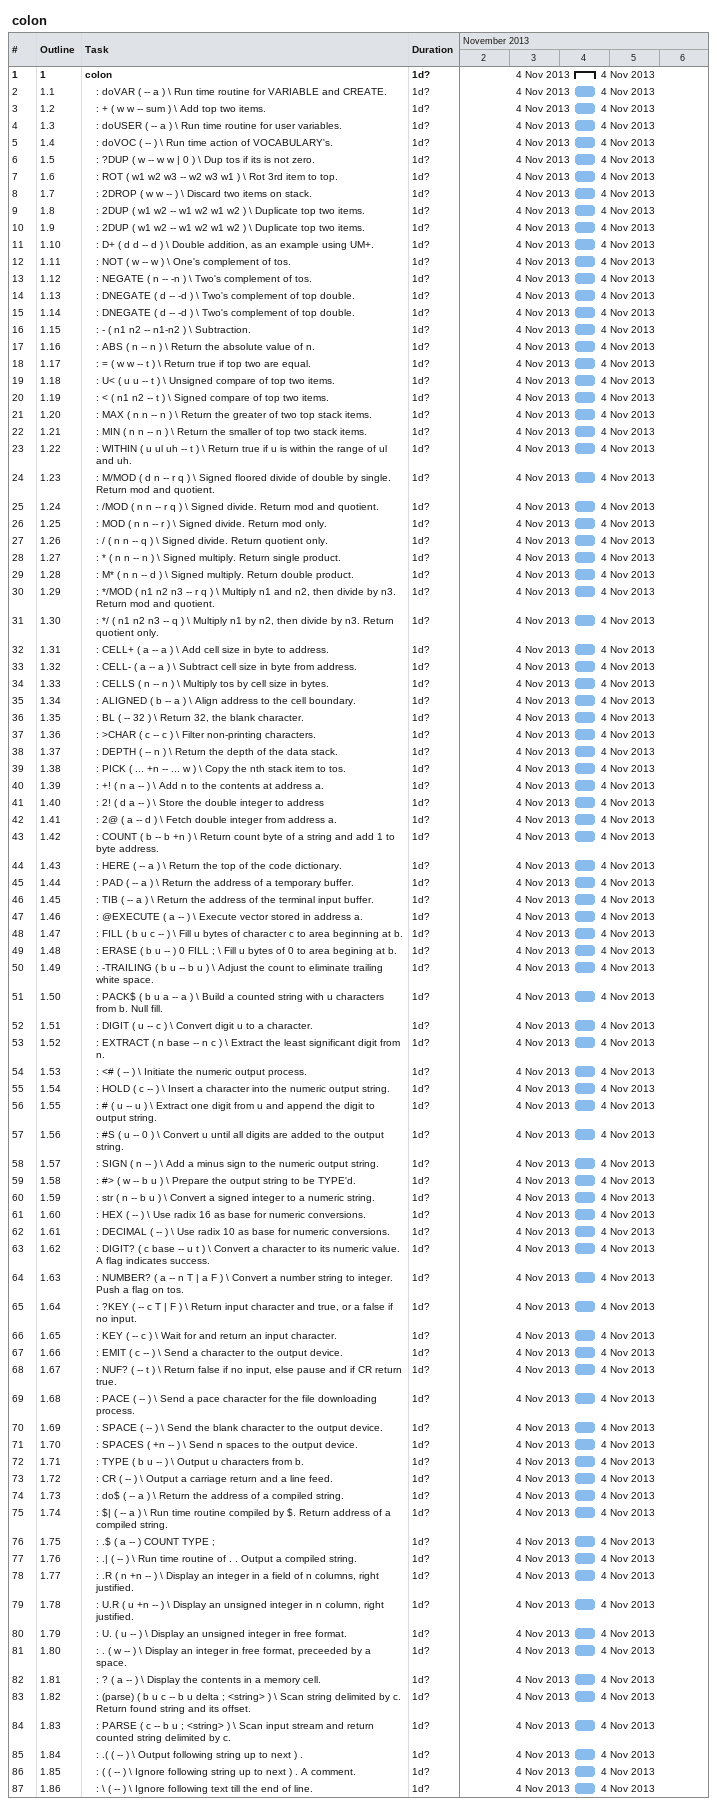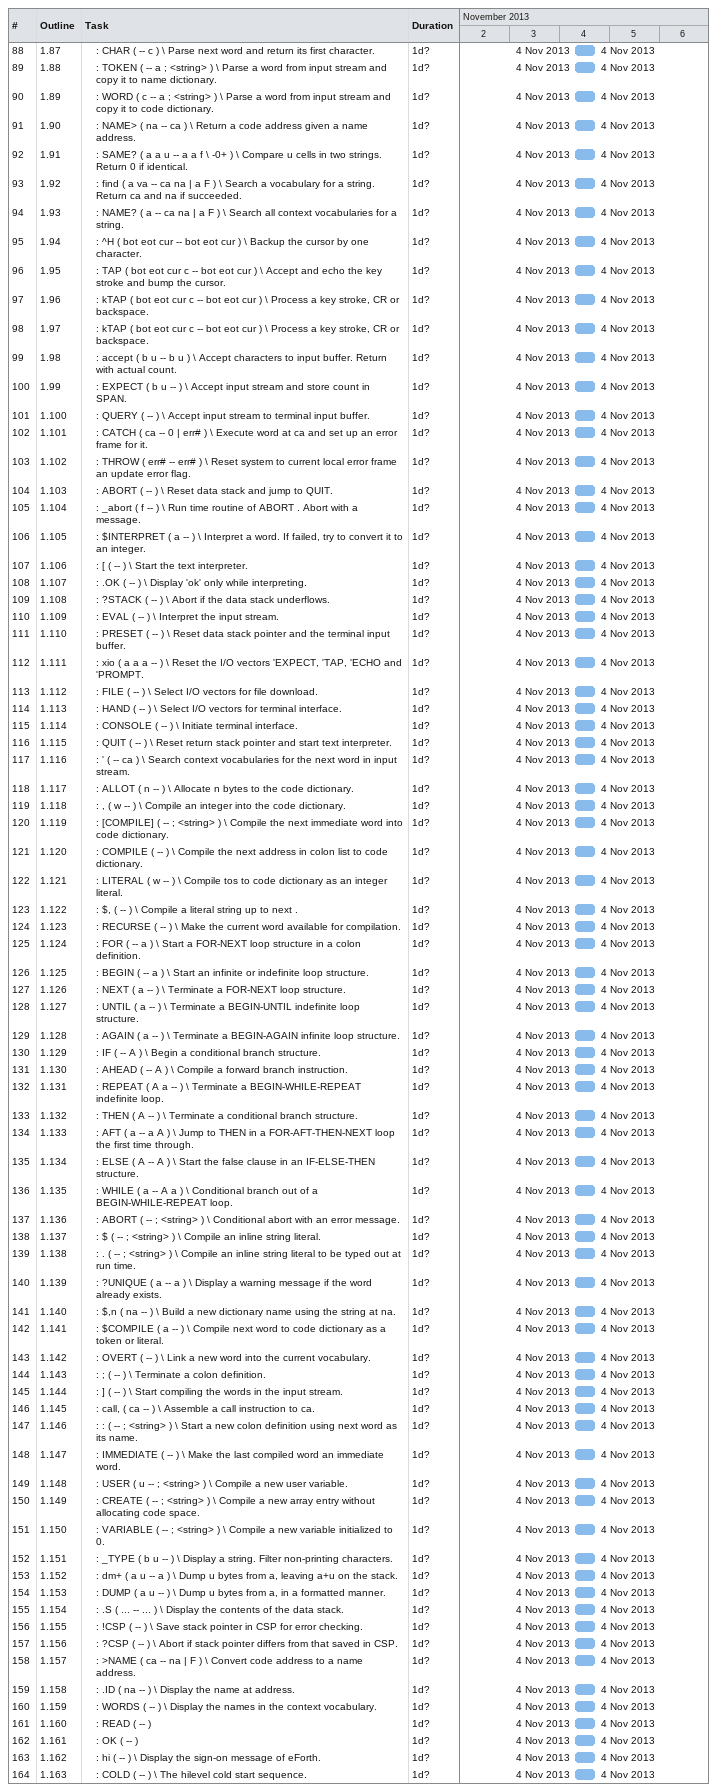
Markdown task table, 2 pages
colon

| ID | WBS | Task | Duration | Start | Finish |
|---|---|---|---|---|---|
| 1 | 1 | **colon** | 1d? | 2013-11-04 | 2013-11-04 |
| 2 | 1.1 | : doVAR ( -- a ) \ Run time routine for VARIABLE and CREATE. | 1d? | 2013-11-04 | 2013-11-04 |
| 3 | 1.2 | : + ( w w -- sum ) \ Add top two items. | 1d? | 2013-11-04 | 2013-11-04 |
| 4 | 1.3 | : doUSER ( -- a ) \ Run time routine for user variables. | 1d? | 2013-11-04 | 2013-11-04 |
| 5 | 1.4 | : doVOC ( -- ) \ Run time action of VOCABULARY's. | 1d? | 2013-11-04 | 2013-11-04 |
| 6 | 1.5 | : ?DUP ( w -- w w \| 0 ) \ Dup tos if its is not zero. | 1d? | 2013-11-04 | 2013-11-04 |
| 7 | 1.6 | : ROT ( w1 w2 w3 -- w2 w3 w1 ) \ Rot 3rd item to top. | 1d? | 2013-11-04 | 2013-11-04 |
| 8 | 1.7 | : 2DROP ( w w -- ) \ Discard two items on stack. | 1d? | 2013-11-04 | 2013-11-04 |
| 9 | 1.8 | : 2DUP ( w1 w2 -- w1 w2 w1 w2 ) \ Duplicate top two items. | 1d? | 2013-11-04 | 2013-11-04 |
| 10 | 1.9 | : 2DUP ( w1 w2 -- w1 w2 w1 w2 ) \ Duplicate top two items. | 1d? | 2013-11-04 | 2013-11-04 |
| 11 | 1.10 | : D+ ( d d -- d ) \ Double addition, as an example using UM+. | 1d? | 2013-11-04 | 2013-11-04 |
| 12 | 1.11 | : NOT ( w -- w ) \ One's complement of tos. | 1d? | 2013-11-04 | 2013-11-04 |
| 13 | 1.12 | : NEGATE ( n -- -n ) \ Two's complement of tos. | 1d? | 2013-11-04 | 2013-11-04 |
| 14 | 1.13 | : DNEGATE ( d -- -d ) \ Two's complement of top double. | 1d? | 2013-11-04 | 2013-11-04 |
| 15 | 1.14 | : DNEGATE ( d -- -d ) \ Two's complement of top double. | 1d? | 2013-11-04 | 2013-11-04 |
| 16 | 1.15 | : - ( n1 n2 -- n1-n2 ) \ Subtraction. | 1d? | 2013-11-04 | 2013-11-04 |
| 17 | 1.16 | : ABS ( n -- n ) \ Return the absolute value of n. | 1d? | 2013-11-04 | 2013-11-04 |
| 18 | 1.17 | : = ( w w -- t ) \ Return true if top two are equal. | 1d? | 2013-11-04 | 2013-11-04 |
| 19 | 1.18 | : U< ( u u -- t ) \ Unsigned compare of top two items. | 1d? | 2013-11-04 | 2013-11-04 |
| 20 | 1.19 | : < ( n1 n2 -- t ) \ Signed compare of top two items. | 1d? | 2013-11-04 | 2013-11-04 |
| 21 | 1.20 | : MAX ( n n -- n ) \ Return the greater of two top stack items. | 1d? | 2013-11-04 | 2013-11-04 |
| 22 | 1.21 | : MIN ( n n -- n ) \ Return the smaller of top two stack items. | 1d? | 2013-11-04 | 2013-11-04 |
| 23 | 1.22 | : WITHIN ( u ul uh -- t ) \ Return true if u is within the range of ul and uh. | 1d? | 2013-11-04 | 2013-11-04 |
| 24 | 1.23 | : M/MOD ( d n -- r q ) \ Signed floored divide of double by single. Return mod and quotient. | 1d? | 2013-11-04 | 2013-11-04 |
| 25 | 1.24 | : /MOD ( n n -- r q ) \ Signed divide. Return mod and quotient. | 1d? | 2013-11-04 | 2013-11-04 |
| 26 | 1.25 | : MOD ( n n -- r ) \ Signed divide. Return mod only. | 1d? | 2013-11-04 | 2013-11-04 |
| 27 | 1.26 | : / ( n n -- q ) \ Signed divide. Return quotient only. | 1d? | 2013-11-04 | 2013-11-04 |
| 28 | 1.27 | : * ( n n -- n ) \ Signed multiply. Return single product. | 1d? | 2013-11-04 | 2013-11-04 |
| 29 | 1.28 | : M* ( n n -- d ) \ Signed multiply. Return double product. | 1d? | 2013-11-04 | 2013-11-04 |
| 30 | 1.29 | : */MOD ( n1 n2 n3 -- r q ) \ Multiply n1 and n2, then divide by n3. Return mod and quotient. | 1d? | 2013-11-04 | 2013-11-04 |
| 31 | 1.30 | : */ ( n1 n2 n3 -- q ) \ Multiply n1 by n2, then divide by n3. Return quotient only. | 1d? | 2013-11-04 | 2013-11-04 |
| 32 | 1.31 | : CELL+ ( a -- a ) \ Add cell size in byte to address. | 1d? | 2013-11-04 | 2013-11-04 |
| 33 | 1.32 | : CELL- ( a -- a ) \ Subtract cell size in byte from address. | 1d? | 2013-11-04 | 2013-11-04 |
| 34 | 1.33 | : CELLS ( n -- n ) \ Multiply tos by cell size in bytes. | 1d? | 2013-11-04 | 2013-11-04 |
| 35 | 1.34 | : ALIGNED ( b -- a ) \ Align address to the cell boundary. | 1d? | 2013-11-04 | 2013-11-04 |
| 36 | 1.35 | : BL ( -- 32 ) \ Return 32, the blank character. | 1d? | 2013-11-04 | 2013-11-04 |
| 37 | 1.36 | : >CHAR ( c -- c ) \ Filter non-printing characters. | 1d? | 2013-11-04 | 2013-11-04 |
| 38 | 1.37 | : DEPTH ( -- n ) \ Return the depth of the data stack. | 1d? | 2013-11-04 | 2013-11-04 |
| 39 | 1.38 | : PICK ( ... +n -- ... w ) \ Copy the nth stack item to tos. | 1d? | 2013-11-04 | 2013-11-04 |
| 40 | 1.39 | : +! ( n a -- ) \ Add n to the contents at address a. | 1d? | 2013-11-04 | 2013-11-04 |
| 41 | 1.40 | : 2! ( d a -- ) \ Store the double integer to address | 1d? | 2013-11-04 | 2013-11-04 |
| 42 | 1.41 | : 2@ ( a -- d ) \ Fetch double integer from address a. | 1d? | 2013-11-04 | 2013-11-04 |
| 43 | 1.42 | : COUNT ( b -- b +n ) \ Return count byte of a string and add 1 to byte address. | 1d? | 2013-11-04 | 2013-11-04 |
| 44 | 1.43 | : HERE ( -- a ) \ Return the top of the code dictionary. | 1d? | 2013-11-04 | 2013-11-04 |
| 45 | 1.44 | : PAD ( -- a ) \ Return the address of a temporary buffer. | 1d? | 2013-11-04 | 2013-11-04 |
| 46 | 1.45 | : TIB ( -- a ) \ Return the address of the terminal input buffer. | 1d? | 2013-11-04 | 2013-11-04 |
| 47 | 1.46 | : @EXECUTE ( a -- ) \ Execute vector stored in address a. | 1d? | 2013-11-04 | 2013-11-04 |
| 48 | 1.47 | : FILL ( b u c -- ) \ Fill u bytes of character c to area beginning at b. | 1d? | 2013-11-04 | 2013-11-04 |
| 49 | 1.48 | : ERASE ( b u -- ) 0 FILL ; \ Fill u bytes of 0 to area begining at b. | 1d? | 2013-11-04 | 2013-11-04 |
| 50 | 1.49 | : -TRAILING ( b u -- b u ) \ Adjust the count to eliminate trailing white space. | 1d? | 2013-11-04 | 2013-11-04 |
| 51 | 1.50 | : PACK$ ( b u a -- a ) \ Build a counted string with u characters from b. Null fill. | 1d? | 2013-11-04 | 2013-11-04 |
| 52 | 1.51 | : DIGIT ( u -- c ) \ Convert digit u to a character. | 1d? | 2013-11-04 | 2013-11-04 |
| 53 | 1.52 | : EXTRACT ( n base -- n c ) \ Extract the least significant digit from n. | 1d? | 2013-11-04 | 2013-11-04 |
| 54 | 1.53 | : <# ( -- ) \ Initiate the numeric output process. | 1d? | 2013-11-04 | 2013-11-04 |
| 55 | 1.54 | : HOLD ( c -- ) \ Insert a character into the numeric output string. | 1d? | 2013-11-04 | 2013-11-04 |
| 56 | 1.55 | : # ( u -- u ) \ Extract one digit from u and append the digit to output string. | 1d? | 2013-11-04 | 2013-11-04 |
| 57 | 1.56 | : #S ( u -- 0 ) \ Convert u until all digits are added to the output string. | 1d? | 2013-11-04 | 2013-11-04 |
| 58 | 1.57 | : SIGN ( n -- ) \ Add a minus sign to the numeric output string. | 1d? | 2013-11-04 | 2013-11-04 |
| 59 | 1.58 | : #> ( w -- b u ) \ Prepare the output string to be TYPE'd. | 1d? | 2013-11-04 | 2013-11-04 |
| 60 | 1.59 | : str ( n -- b u ) \ Convert a signed integer to a numeric string. | 1d? | 2013-11-04 | 2013-11-04 |
| 61 | 1.60 | : HEX ( -- ) \ Use radix 16 as base for numeric conversions. | 1d? | 2013-11-04 | 2013-11-04 |
| 62 | 1.61 | : DECIMAL ( -- ) \ Use radix 10 as base for numeric conversions. | 1d? | 2013-11-04 | 2013-11-04 |
| 63 | 1.62 | : DIGIT? ( c base -- u t ) \ Convert a character to its numeric value. A flag indicates success. | 1d? | 2013-11-04 | 2013-11-04 |
| 64 | 1.63 | : NUMBER? ( a -- n T \| a F ) \ Convert a number string to integer. Push a flag on tos. | 1d? | 2013-11-04 | 2013-11-04 |
| 65 | 1.64 | : ?KEY ( -- c T \| F ) \ Return input character and true, or a false if no input. | 1d? | 2013-11-04 | 2013-11-04 |
| 66 | 1.65 | : KEY ( -- c ) \ Wait for and return an input character. | 1d? | 2013-11-04 | 2013-11-04 |
| 67 | 1.66 | : EMIT ( c -- ) \ Send a character to the output device. | 1d? | 2013-11-04 | 2013-11-04 |
| 68 | 1.67 | : NUF? ( -- t ) \ Return false if no input, else pause and if CR return true. | 1d? | 2013-11-04 | 2013-11-04 |
| 69 | 1.68 | : PACE ( -- ) \ Send a pace character for the file downloading process. | 1d? | 2013-11-04 | 2013-11-04 |
| 70 | 1.69 | : SPACE ( -- ) \ Send the blank character to the output device. | 1d? | 2013-11-04 | 2013-11-04 |
| 71 | 1.70 | : SPACES ( +n -- ) \ Send n spaces to the output device. | 1d? | 2013-11-04 | 2013-11-04 |
| 72 | 1.71 | : TYPE ( b u -- ) \ Output u characters from b. | 1d? | 2013-11-04 | 2013-11-04 |
| 73 | 1.72 | : CR ( -- ) \ Output a carriage return and a line feed. | 1d? | 2013-11-04 | 2013-11-04 |
| 74 | 1.73 | : do$ ( -- a ) \ Return the address of a compiled string. | 1d? | 2013-11-04 | 2013-11-04 |
| 75 | 1.74 | : $\| ( -- a ) \ Run time routine compiled by $. Return address of a compiled string. | 1d? | 2013-11-04 | 2013-11-04 |
| 76 | 1.75 | : .$ ( a -- ) COUNT TYPE ; | 1d? | 2013-11-04 | 2013-11-04 |
| 77 | 1.76 | : .\| ( -- ) \ Run time routine of . . Output a compiled string. | 1d? | 2013-11-04 | 2013-11-04 |
| 78 | 1.77 | : .R ( n +n -- ) \ Display an integer in a field of n columns, right justified. | 1d? | 2013-11-04 | 2013-11-04 |
| 79 | 1.78 | : U.R ( u +n -- ) \ Display an unsigned integer in n column, right justified. | 1d? | 2013-11-04 | 2013-11-04 |
| 80 | 1.79 | : U. ( u -- ) \ Display an unsigned integer in free format. | 1d? | 2013-11-04 | 2013-11-04 |
| 81 | 1.80 | : . ( w -- ) \ Display an integer in free format, preceeded by a space. | 1d? | 2013-11-04 | 2013-11-04 |
| 82 | 1.81 | : ? ( a -- ) \ Display the contents in a memory cell. | 1d? | 2013-11-04 | 2013-11-04 |
| 83 | 1.82 | : (parse) ( b u c -- b u delta ; <string> ) \ Scan string delimited by c. Return found string and its offset. | 1d? | 2013-11-04 | 2013-11-04 |
| 84 | 1.83 | : PARSE ( c -- b u ; <string> ) \ Scan input stream and return counted string delimited by c. | 1d? | 2013-11-04 | 2013-11-04 |
| 85 | 1.84 | : .( ( -- ) \ Output following string up to next ) . | 1d? | 2013-11-04 | 2013-11-04 |
| 86 | 1.85 | : ( ( -- ) \ Ignore following string up to next ) . A comment. | 1d? | 2013-11-04 | 2013-11-04 |
| 87 | 1.86 | : \ ( -- ) \ Ignore following text till the end of line. | 1d? | 2013-11-04 | 2013-11-04 |
| 88 | 1.87 | : CHAR ( -- c ) \ Parse next word and return its first character. | 1d? | 2013-11-04 | 2013-11-04 |
| 89 | 1.88 | : TOKEN ( -- a ; <string> ) \ Parse a word from input stream and copy it to name dictionary. | 1d? | 2013-11-04 | 2013-11-04 |
| 90 | 1.89 | : WORD ( c -- a ; <string> ) \ Parse a word from input stream and copy it to code dictionary. | 1d? | 2013-11-04 | 2013-11-04 |
| 91 | 1.90 | : NAME> ( na -- ca ) \ Return a code address given a name address. | 1d? | 2013-11-04 | 2013-11-04 |
| 92 | 1.91 | : SAME? ( a a u -- a a f \ -0+ ) \ Compare u cells in two strings. Return 0 if identical. | 1d? | 2013-11-04 | 2013-11-04 |
| 93 | 1.92 | : find ( a va -- ca na \| a F ) \ Search a vocabulary for a string. Return ca and na if succeeded. | 1d? | 2013-11-04 | 2013-11-04 |
| 94 | 1.93 | : NAME? ( a -- ca na \| a F ) \ Search all context vocabularies for a string. | 1d? | 2013-11-04 | 2013-11-04 |
| 95 | 1.94 | : ^H ( bot eot cur -- bot eot cur ) \ Backup the cursor by one character. | 1d? | 2013-11-04 | 2013-11-04 |
| 96 | 1.95 | : TAP ( bot eot cur c -- bot eot cur ) \ Accept and echo the key stroke and bump the cursor. | 1d? | 2013-11-04 | 2013-11-04 |
| 97 | 1.96 | : kTAP ( bot eot cur c -- bot eot cur ) \ Process a key stroke, CR or backspace. | 1d? | 2013-11-04 | 2013-11-04 |
| 98 | 1.97 | : kTAP ( bot eot cur c -- bot eot cur ) \ Process a key stroke, CR or backspace. | 1d? | 2013-11-04 | 2013-11-04 |
| 99 | 1.98 | : accept ( b u -- b u ) \ Accept characters to input buffer. Return with actual count. | 1d? | 2013-11-04 | 2013-11-04 |
| 100 | 1.99 | : EXPECT ( b u -- ) \ Accept input stream and store count in SPAN. | 1d? | 2013-11-04 | 2013-11-04 |
| 101 | 1.100 | : QUERY ( -- ) \ Accept input stream to terminal input buffer. | 1d? | 2013-11-04 | 2013-11-04 |
| 102 | 1.101 | : CATCH ( ca -- 0 \| err# ) \ Execute word at ca and set up an error frame for it. | 1d? | 2013-11-04 | 2013-11-04 |
| 103 | 1.102 | : THROW ( err# -- err# ) \ Reset system to current local error frame an update error flag. | 1d? | 2013-11-04 | 2013-11-04 |
| 104 | 1.103 | : ABORT ( -- ) \ Reset data stack and jump to QUIT. | 1d? | 2013-11-04 | 2013-11-04 |
| 105 | 1.104 | : _abort ( f -- ) \ Run time routine of ABORT . Abort with a message. | 1d? | 2013-11-04 | 2013-11-04 |
| 106 | 1.105 | : $INTERPRET ( a -- ) \ Interpret a word. If failed, try to convert it to an integer. | 1d? | 2013-11-04 | 2013-11-04 |
| 107 | 1.106 | : [ ( -- ) \ Start the text interpreter. | 1d? | 2013-11-04 | 2013-11-04 |
| 108 | 1.107 | : .OK ( -- ) \ Display 'ok' only while interpreting. | 1d? | 2013-11-04 | 2013-11-04 |
| 109 | 1.108 | : ?STACK ( -- ) \ Abort if the data stack underflows. | 1d? | 2013-11-04 | 2013-11-04 |
| 110 | 1.109 | : EVAL ( -- ) \ Interpret the input stream. | 1d? | 2013-11-04 | 2013-11-04 |
| 111 | 1.110 | : PRESET ( -- ) \ Reset data stack pointer and the terminal input buffer. | 1d? | 2013-11-04 | 2013-11-04 |
| 112 | 1.111 | : xio ( a a a -- ) \ Reset the I/O vectors 'EXPECT, 'TAP, 'ECHO and 'PROMPT. | 1d? | 2013-11-04 | 2013-11-04 |
| 113 | 1.112 | : FILE ( -- ) \ Select I/O vectors for file download. | 1d? | 2013-11-04 | 2013-11-04 |
| 114 | 1.113 | : HAND ( -- ) \ Select I/O vectors for terminal interface. | 1d? | 2013-11-04 | 2013-11-04 |
| 115 | 1.114 | : CONSOLE ( -- ) \ Initiate terminal interface. | 1d? | 2013-11-04 | 2013-11-04 |
| 116 | 1.115 | : QUIT ( -- ) \ Reset return stack pointer and start text interpreter. | 1d? | 2013-11-04 | 2013-11-04 |
| 117 | 1.116 | : ' ( -- ca ) \ Search context vocabularies for the next word in input stream. | 1d? | 2013-11-04 | 2013-11-04 |
| 118 | 1.117 | : ALLOT ( n -- ) \ Allocate n bytes to the code dictionary. | 1d? | 2013-11-04 | 2013-11-04 |
| 119 | 1.118 | : , ( w -- ) \ Compile an integer into the code dictionary. | 1d? | 2013-11-04 | 2013-11-04 |
| 120 | 1.119 | : [COMPILE] ( -- ; <string> ) \ Compile the next immediate word into code dictionary. | 1d? | 2013-11-04 | 2013-11-04 |
| 121 | 1.120 | : COMPILE ( -- ) \ Compile the next address in colon list to code dictionary. | 1d? | 2013-11-04 | 2013-11-04 |
| 122 | 1.121 | : LITERAL ( w -- ) \ Compile tos to code dictionary as an integer literal. | 1d? | 2013-11-04 | 2013-11-04 |
| 123 | 1.122 | : $, ( -- ) \ Compile a literal string up to next . | 1d? | 2013-11-04 | 2013-11-04 |
| 124 | 1.123 | : RECURSE ( -- ) \ Make the current word available for compilation. | 1d? | 2013-11-04 | 2013-11-04 |
| 125 | 1.124 | : FOR ( -- a ) \ Start a FOR-NEXT loop structure in a colon definition. | 1d? | 2013-11-04 | 2013-11-04 |
| 126 | 1.125 | : BEGIN ( -- a ) \ Start an infinite or indefinite loop structure. | 1d? | 2013-11-04 | 2013-11-04 |
| 127 | 1.126 | : NEXT ( a -- ) \ Terminate a FOR-NEXT loop structure. | 1d? | 2013-11-04 | 2013-11-04 |
| 128 | 1.127 | : UNTIL ( a -- ) \ Terminate a BEGIN-UNTIL indefinite loop structure. | 1d? | 2013-11-04 | 2013-11-04 |
| 129 | 1.128 | : AGAIN ( a -- ) \ Terminate a BEGIN-AGAIN infinite loop structure. | 1d? | 2013-11-04 | 2013-11-04 |
| 130 | 1.129 | : IF ( -- A ) \ Begin a conditional branch structure. | 1d? | 2013-11-04 | 2013-11-04 |
| 131 | 1.130 | : AHEAD ( -- A ) \ Compile a forward branch instruction. | 1d? | 2013-11-04 | 2013-11-04 |
| 132 | 1.131 | : REPEAT ( A a -- ) \ Terminate a BEGIN-WHILE-REPEAT indefinite loop. | 1d? | 2013-11-04 | 2013-11-04 |
| 133 | 1.132 | : THEN ( A -- ) \ Terminate a conditional branch structure. | 1d? | 2013-11-04 | 2013-11-04 |
| 134 | 1.133 | : AFT ( a -- a A ) \ Jump to THEN in a FOR-AFT-THEN-NEXT loop the first time through. | 1d? | 2013-11-04 | 2013-11-04 |
| 135 | 1.134 | : ELSE ( A -- A ) \ Start the false clause in an IF-ELSE-THEN structure. | 1d? | 2013-11-04 | 2013-11-04 |
| 136 | 1.135 | : WHILE ( a -- A a ) \ Conditional branch out of a BEGIN-WHILE-REPEAT loop. | 1d? | 2013-11-04 | 2013-11-04 |
| 137 | 1.136 | : ABORT ( -- ; <string> ) \ Conditional abort with an error message. | 1d? | 2013-11-04 | 2013-11-04 |
| 138 | 1.137 | : $ ( -- ; <string> ) \ Compile an inline string literal. | 1d? | 2013-11-04 | 2013-11-04 |
| 139 | 1.138 | : . ( -- ; <string> ) \ Compile an inline string literal to be typed out at run time. | 1d? | 2013-11-04 | 2013-11-04 |
| 140 | 1.139 | : ?UNIQUE ( a -- a ) \ Display a warning message if the word already exists. | 1d? | 2013-11-04 | 2013-11-04 |
| 141 | 1.140 | : $,n ( na -- ) \ Build a new dictionary name using the string at na. | 1d? | 2013-11-04 | 2013-11-04 |
| 142 | 1.141 | : $COMPILE ( a -- ) \ Compile next word to code dictionary as a token or literal. | 1d? | 2013-11-04 | 2013-11-04 |
| 143 | 1.142 | : OVERT ( -- ) \ Link a new word into the current vocabulary. | 1d? | 2013-11-04 | 2013-11-04 |
| 144 | 1.143 | : ; ( -- ) \ Terminate a colon definition. | 1d? | 2013-11-04 | 2013-11-04 |
| 145 | 1.144 | : ] ( -- ) \ Start compiling the words in the input stream. | 1d? | 2013-11-04 | 2013-11-04 |
| 146 | 1.145 | : call, ( ca -- ) \ Assemble a call instruction to ca. | 1d? | 2013-11-04 | 2013-11-04 |
| 147 | 1.146 | : : ( -- ; <string> ) \ Start a new colon definition using next word as its name. | 1d? | 2013-11-04 | 2013-11-04 |
| 148 | 1.147 | : IMMEDIATE ( -- ) \ Make the last compiled word an immediate word. | 1d? | 2013-11-04 | 2013-11-04 |
| 149 | 1.148 | : USER ( u -- ; <string> ) \ Compile a new user variable. | 1d? | 2013-11-04 | 2013-11-04 |
| 150 | 1.149 | : CREATE ( -- ; <string> ) \ Compile a new array entry without allocating code space. | 1d? | 2013-11-04 | 2013-11-04 |
| 151 | 1.150 | : VARIABLE ( -- ; <string> ) \ Compile a new variable initialized to 0. | 1d? | 2013-11-04 | 2013-11-04 |
| 152 | 1.151 | : _TYPE ( b u -- ) \ Display a string. Filter non-printing characters. | 1d? | 2013-11-04 | 2013-11-04 |
| 153 | 1.152 | : dm+ ( a u -- a ) \ Dump u bytes from a, leaving a+u on the stack. | 1d? | 2013-11-04 | 2013-11-04 |
| 154 | 1.153 | : DUMP ( a u -- ) \ Dump u bytes from a, in a formatted manner. | 1d? | 2013-11-04 | 2013-11-04 |
| 155 | 1.154 | : .S ( ... -- ... ) \ Display the contents of the data stack. | 1d? | 2013-11-04 | 2013-11-04 |
| 156 | 1.155 | : !CSP ( -- ) \ Save stack pointer in CSP for error checking. | 1d? | 2013-11-04 | 2013-11-04 |
| 157 | 1.156 | : ?CSP ( -- ) \ Abort if stack pointer differs from that saved in CSP. | 1d? | 2013-11-04 | 2013-11-04 |
| 158 | 1.157 | : >NAME ( ca -- na \| F ) \ Convert code address to a name address. | 1d? | 2013-11-04 | 2013-11-04 |
| 159 | 1.158 | : .ID ( na -- ) \ Display the name at address. | 1d? | 2013-11-04 | 2013-11-04 |
| 160 | 1.159 | : WORDS ( -- ) \ Display the names in the context vocabulary. | 1d? | 2013-11-04 | 2013-11-04 |
| 161 | 1.160 | : READ ( -- ) | 1d? | 2013-11-04 | 2013-11-04 |
| 162 | 1.161 | : OK ( -- ) | 1d? | 2013-11-04 | 2013-11-04 |
| 163 | 1.162 | : hi ( -- ) \ Display the sign-on message of eForth. | 1d? | 2013-11-04 | 2013-11-04 |
| 164 | 1.163 | : COLD ( -- ) \ The hilevel cold start sequence. | 1d? | 2013-11-04 | 2013-11-04 |
